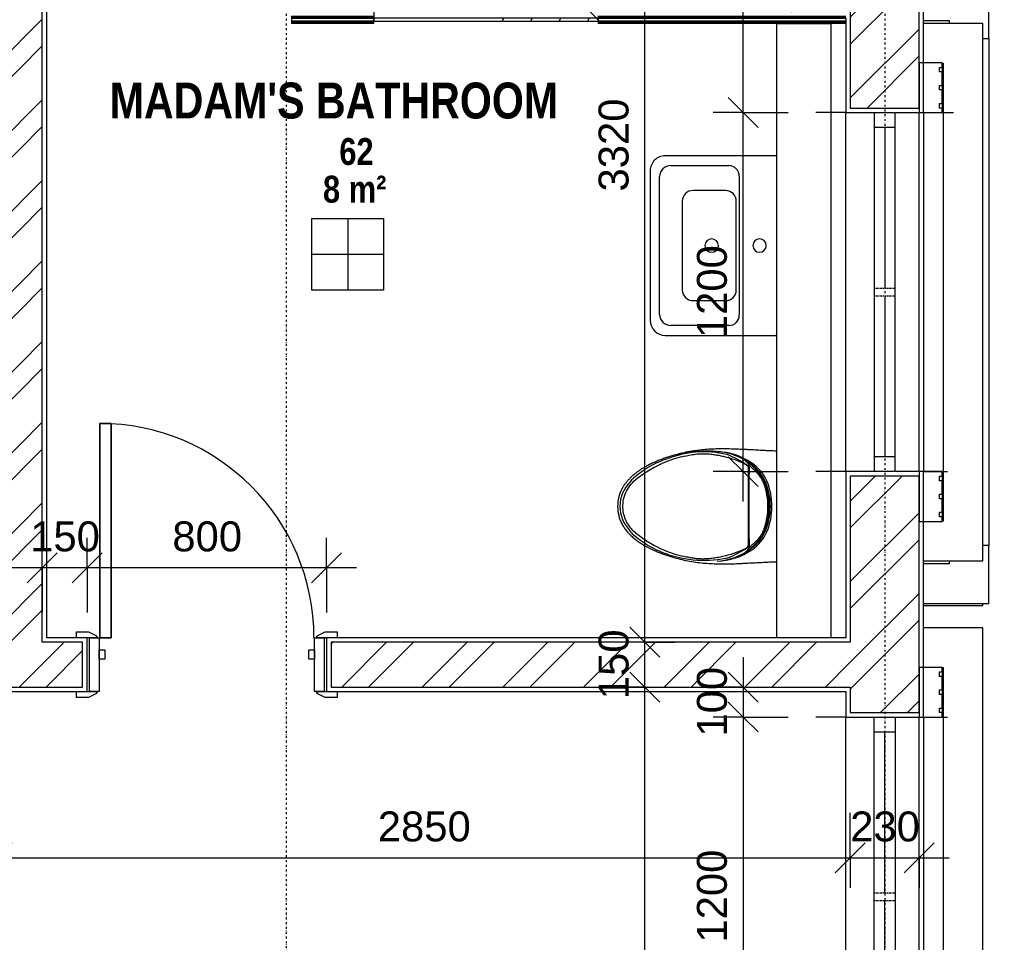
# Model space of a CAD drawing. Header units: millimetres. Extents: x -20313 to 13390, y -15775 to 12805.
# Drawn here: x 5739 to 9045, y 1771 to 4853 of the extents above; entities that cross this region are included whole.
import ezdxf

# ---------------------------------------------------------------- set-up
doc = ezdxf.new("R2010")
doc.units = ezdxf.units.MM
doc.linetypes.add('Centre', pattern=[14.4, 3, -2.2, 7, -2.2])
doc.linetypes.add('Dash dot', pattern=[15.875, 6.35, -4.7625, 0, -4.7625])
for name, color, linetype, lineweight in [('A-ANNO-DIMS', 211, 'Continuous', 9), ('A-ANNO-DIMS-100', 211, 'Continuous', 9), ('A-AREA-IDEN', 2, 'Continuous', 9), ('A-DETL-MBND', 5, 'Continuous', 5), ('A-DOOR', 31, 'Continuous', 5), ('A-DOOR-FRAM', 31, 'Continuous', 5), ('A-GENM', 13, 'Continuous', 5), ('A-GLAZ', 151, 'Continuous', 5), ('A-GLAZ-SILL', 1, 'Continuous', 5), ('A-WALL', 113, 'Continuous', 5), ('A-WALL-PATT', 111, 'Continuous', 18), ('I-WALL', 2, 'Continuous', 5), ('P-SANR-FIXT', 6, 'Continuous', 5), ('S-GRID', 1, 'Continuous', 9)]:
    doc.layers.add(name, color=color, linetype=linetype, lineweight=lineweight)
doc.styles.add('Arial Narrow_B', font='ARIALNB.TTF', dxfattribs={"height": 90})
doc.styles.add('Arial Narrow_B_1', font='ARIALNB.TTF', dxfattribs={"height": 120})
doc.styles.add('Arial_3', font='arial.ttf', dxfattribs={"height": 100})
doc.dimstyles.new('Arial_1_0', dxfattribs={"dimscale": 304.8, "dimtxt": 102.02594, "dimasz": 0.328084, "dimexe": 0.328084, "dimexo": 0.0625, "dimgap": 0.082021, "dimtad": 1, "dimdec": 0, "dimzin": 0, "dimdsep": 46, "dimtxsty": 'Arial_3', "dimblk1": 'OBLIQUE', "dimblk2": 'OBLIQUE', "dimsah": 1, "dimcen": 0.09, "dimdle": 0.328084, "dimazin": 0, "dimtfac": 1, "dimtdec": 4, "dimtix": 1, "dimtmove": 0, "dimatfit": 3, "dimfxl": 0.492126, "dimfxlon": 1, "dimtvp": 1, "dimtolj": 1, "dimtzin": 0, "dimarcsym": 2})
pattern_1 = [(45, (-8404.18, -5860.1), (-134.7038, 134.7038), []), (45, (-8314.37, -5860.1), (-134.7038, 134.7038), [])]

# ---------------------------------------------------------------- blocks, each defined once
blk = doc.blocks.new('Casement - 2L - 900 toilet-917322-01_First floor')
at = {"layer": 'A-GLAZ'}
for p, q in [((-273.8, 130), (-273.8, 210)), ((926.2, 130), (926.2, 230)), ((-273.8, 35), (-223.8, 35)), ((-223.8, 35), (876.2, 35)), ((-223.8, 35), (-223.8, -35)), ((876.2, 35), (876.2, -35)), ((876.2, 35), (926.2, 35)), ((313.2, 0), (-223.8, 0)), ((-223.8, 0), (-223.8, -15)), ((876.2, 0), (339.2, 0)), ((-223.8, -35), (-273.8, -35)), ((876.2, -35), (-223.8, -35)), ((926.2, -35), (876.2, -35)), ((-273.8, -130), (-273.8, -230)), ((926.2, -130), (926.2, -230))]:
    blk.add_line(p, q, dxfattribs=at)
at = {"layer": 'A-GLAZ', "linetype": 'Centre'}
for p, q in [((313.2, -35), (313.2, 35)), ((339.2, -35), (339.2, 35))]:
    blk.add_line(p, q, dxfattribs=at)
blk = doc.blocks.new('Doors_IntSgl - 800x2100mm-1060797-01_First floor')
at = {"layer": 'A-DOOR'}
for p, q in [((-435, 110), (-395, 110)), ((-435, 90), (-435, 110)), ((-395, 110), (-369, 96)), ((369, 96), (395, 110)), ((395, 110), (435, 110)), ((435, 110), (435, 90)), ((-365, 90), (-400, 90)), ((400, 90), (365, 90)), ((-435, -110), (-435, -90)), ((-400, -90), (-365, -90)), ((-369, -96), (-395, -110)), ((320, -90), (358, -90)), ((320, -806), (320, -90)), ((320, -90), (320, -806)), ((358, -90), (320, -90)), ((358, -90), (358, -806)), ((358, -806), (358, -90)), ((365, -90), (400, -90)), ((395, -110), (369, -96)), ((435, -90), (435, -110)), ((-395, -110), (-435, -110)), ((435, -110), (395, -110)), ((358, -806), (320, -806)), ((320, -806), (358, -806))]:
    blk.add_line(p, q, dxfattribs=at)
for centre, radius, start, end in [((-373, 89), 8.06, 7.125, 60.2551), ((373, 89), 8.06, 119.7449, 172.875), ((-373, -89), 8.06, 299.7449, 352.875), ((-373, -89), 8.06, 299.7449, 352.875), ((358, -90), 716, 180, 270), ((373, -89), 8.06, 187.125, 240.2551), ((373, -89), 8.06, 187.125, 240.2551)]:
    blk.add_arc(centre, radius, start, end, dxfattribs=at)
at = {"layer": 'A-DOOR-FRAM'}
for p, q in [((-392, 90), (-360, 90)), ((-392, -90), (-392, 90)), ((-360, 90), (-360, -90)), ((360, 90), (392, 90)), ((360, -90), (360, 90)), ((392, 90), (392, -90)), ((-360, -18), (-341, -18)), ((-360, -50), (-360, -18)), ((-341, -18), (-341, -50)), ((341, -18), (360, -18)), ((341, -50), (341, -18)), ((360, -18), (360, -50)), ((-341, -50), (-360, -50)), ((360, -50), (341, -50)), ((-360, -90), (-392, -90)), ((392, -90), (360, -90))]:
    blk.add_line(p, q, dxfattribs=at)
blk = doc.blocks.new('1_9 ShowerEnclosure - 3 Exposed frame-1171514-01_First floor')
at = {"layer": 'A-GLAZ-SILL'}
h = blk.add_hatch(dxfattribs=at)
h.set_pattern_fill('FP_13', color=256, style=0, pattern_type=2)
h.set_pattern_definition([(333.435, (-11211.6, 15729.2), (3067, 1022.33), [1270, -762, 1270, -762, -1615.61]), (333.435, (-11211.6, 15729.2), (3067, 1022.33), [-4064, 508, -1107.6]), (333.435, (-11148, 15792.7), (3067, 1022.33), [1016, -1270, 762, -762, -1869.61]), (333.435, (-11148, 15792.7), (3067, 1022.33), [-3810, 889, -980.6]), (333.435, (-10957.6, 15792.7), (3067, 1022.33), [762, -1524, 508, -762, -2123.61]), (333.435, (-10957.6, 15792.7), (3067, 1022.33), [-3556, 1143, -980.6]), (333.435, (-11148, 15602.2), (3067, 1022.33), [762, -1524, 635, -25618.6]), (333.435, (-10957.6, 15411.7), (3067, 1022.33), [381, -1905, 254, -25999.6]), (333.435, (-10640, 15729.2), (3067, 1022.33), [254, -1905, 254, -1016, -2250.61]), (333.435, (-10640, 15729.2), (3067, 1022.33), [-3429, 635, -1615.6]), (333.435, (-10830.6, 14586.2), (3067, 1022.33), [1270, -1905, 1524, -1006]), (333.435, (-11021, 14586.2), (3067, 1022.33), [1778, -1270, 1905, -752]), (333.435, (-10957.6, 14459.2), (3067, 1022.33), [2032, -1016, 1524, -1107.6]), (333.435, (-10767, 14268.7), (3067, 1022.33), [1270, -1778, 1016, -1615.6]), (333.435, (-10386, 14459.2), (3067, 1022.33), [635, -2540, 762, -1742.6]), (333.435, (-10576.6, 14078.2), (3067, 1022.33), [508, -2540, 508, -2123.6])])
h.paths.add_polyline_path([(-630, 657.5), (-630, -92.5), (-620, -92.5), (-620, 657.5)])
at = {"layer": 'A-GLAZ'}
for p, q in [((-632.5, 932.5), (-637.5, 932.5)), ((-637.5, 657.5), (-637.5, 932.5)), ((-632.5, 932.5), (-632.5, 657.5)), ((-630, 932.5), (-632.5, 932.5)), ((-630, 657.5), (-630, 932.5)), ((-620, 932.5), (-630, 932.5)), ((-617.5, 932.5), (-620, 932.5)), ((-620, 932.5), (-620, 657.5)), ((-612.5, 932.5), (-617.5, 932.5)), ((-617.5, 657.5), (-617.5, 932.5)), ((-612.5, 932.5), (-612.5, 657.5)), ((-100, -640), (-500, 820)), ((500, 820), (100, -640)), ((-637.5, 657.5), (-632.5, 657.5)), ((-632.5, 657.5), (-630, 657.5)), ((-620, 657.5), (-630, 657.5)), ((-630, 657.5), (-630, -92.5)), ((-630, 657.5), (-620, 657.5)), ((-620, 657.5), (-617.5, 657.5)), ((-620, -92.5), (-620, 657.5)), ((-617.5, 657.5), (-612.5, 657.5)), ((-625, -92.5), (-94.7, 437.8)), ((-632.5, -92.5), (-637.5, -92.5)), ((-637.5, -690), (-637.5, -92.5)), ((-632.5, -92.5), (-632.5, -920)), ((-630, -92.5), (-632.5, -92.5)), ((-630, -92.5), (-620, -92.5)), ((-630, -920), (-630, -92.5)), ((-620, -92.5), (-630, -92.5)), ((-617.5, -92.5), (-620, -92.5)), ((-620, -92.5), (-620, -920)), ((-612.5, -92.5), (-617.5, -92.5)), ((-617.5, -920), (-617.5, -92.5)), ((-612.5, -92.5), (-612.5, -920)), ((-637.5, -920), (-637.5, -870)), ((-620, -920), (-630, -920))]:
    blk.add_line(p, q, dxfattribs=at)
for centre, radius, start, end in [((-625, -92.5), 750, 45, 90), ((0, -830), 50, 90, 180), ((0, -830), 50, 0, 90), ((0, -830), 50, 180, 270), ((0, -830), 50, 270, 0)]:
    blk.add_arc(centre, radius, start, end, dxfattribs=at)
at = {"layer": 'A-GLAZ-SILL'}
for p, q in [((-600, -740), (600, -740)), ((0, -780), (0, -740)), ((0, -920), (0, -880))]:
    blk.add_line(p, q, dxfattribs=at)
blk = doc.blocks.new('hood 29 - hood 1-1199148-01_First floor')
at = {"layer": 'A-DETL-MBND'}
for p, q in [((-11409.6, -9138.9), (-11406.8, -9223.8)), ((-11270, -9351.9), (-11277.2, -9134.5)), ((-11263.4, -9331.7), (-11269.9, -9134.3)), ((-13364.1, -9203.1), (-13357.6, -9400.5)), ((-13356.7, -9202.9), (-13349.5, -9420.3)), ((-13221.4, -9283.5), (-13224.2, -9198.5)), ((-11406.8, -9223.8), (-11417, -9224.2)), ((-13211.4, -9283.1), (-13221.4, -9283.5)), ((-11463.6, -9338.2), (-11463, -9358.2)), ((-11463, -9358.2), (-11270, -9351.9)), ((-11270.7, -9331.9), (-11263.4, -9331.7)), ((-11463, -9358.2), (-13156.6, -9413.9)), ((-13357.6, -9400.5), (-13350.2, -9400.3)), ((-13349.5, -9420.3), (-13156.6, -9413.9)), ((-13156.6, -9413.9), (-13157.2, -9393.9))]:
    blk.add_line(p, q, dxfattribs=at)
blk = doc.blocks.new('Casement - 2L - 900 toilet-1044828-01_First floor')
at = {"layer": 'A-GLAZ'}
for p, q in [((-273.8, 130), (-273.8, 230)), ((926.2, 130), (926.2, 230)), ((-223.8, 35), (-273.8, 35)), ((876.2, 35), (-223.8, 35)), ((-223.8, -35), (-223.8, 35)), ((876.2, -35), (876.2, 35)), ((926.2, 35), (876.2, 35)), ((-223.8, 0), (-223.8, 15)), ((313.2, 0), (-223.8, 0)), ((876.2, 0), (339.2, 0)), ((-273.8, -35), (-223.8, -35)), ((-223.8, -35), (876.2, -35)), ((876.2, -35), (926.2, -35)), ((-273.8, -130), (-273.8, -210)), ((926.2, -130), (926.2, -230))]:
    blk.add_line(p, q, dxfattribs=at)
at = {"layer": 'A-GLAZ', "linetype": 'Centre'}
for p, q in [((313.2, 35), (313.2, -35)), ((339.2, 35), (339.2, -35))]:
    blk.add_line(p, q, dxfattribs=at)
blk = doc.blocks.new('hood 24 - hood 1-1203606-01_First floor')
at = {"layer": 'A-GENM'}
for p, q in [((-8149.7, -9016.7), (-6950.3, -8977.2)), ((-6645.9, -9179.9), (-6652.4, -8982.5)), ((-8446.7, -9041.5), (-8440.2, -9238.8)), ((-6782.7, -9051.8), (-8312.2, -9102.1)), ((-6782.7, -9051.8), (-8312.2, -9102.1)), ((-6917.6, -9053.2), (-6932.6, -9053.7)), ((-6857.3, -9051.2), (-6872.3, -9051.7)), ((-6797, -9049.2), (-6812, -9049.7)), ((-6782.8, -9048.8), (-6782.7, -9051.8)), ((-6782.8, -9048.8), (-6782.7, -9051.8)), ((-8312.2, -9102.1), (-8312.3, -9099)), ((-8312.2, -9102.1), (-8312.3, -9099)), ((-8282.9, -9098.1), (-8297.9, -9098.6)), ((-8222.6, -9096.1), (-8237.6, -9096.6)), ((-8162.3, -9094.1), (-8177.3, -9094.6)), ((-8440.2, -9238.8), (-6645.9, -9179.9))]:
    blk.add_line(p, q, dxfattribs=at)
at = {"layer": 'A-GENM', "lineweight": 9}
for p, q in [((-6784.4, -8971.8), (-6950.3, -8977.2)), ((-6950.3, -8977.2), (-6947.8, -9054.2)), ((-6781.8, -9048.7), (-6784.4, -8971.8)), ((-8149.7, -9016.7), (-8315.6, -9022.1)), ((-8315.6, -9022.1), (-8313.1, -9099.1)), ((-8147.1, -9093.6), (-8149.7, -9016.7)), ((-6947.8, -9054.2), (-6932.6, -9053.7)), ((-6932.9, -9044.9), (-6917.9, -9044.4)), ((-6932.6, -9053.7), (-6932.9, -9044.9)), ((-6917.9, -9044.4), (-6917.6, -9053.2)), ((-6917.6, -9053.2), (-6872.3, -9051.7)), ((-6872.6, -9042.9), (-6857.6, -9042.4)), ((-6872.3, -9051.7), (-6872.6, -9042.9)), ((-6857.6, -9042.4), (-6857.3, -9051.2)), ((-6857.3, -9051.2), (-6812, -9049.7)), ((-6812.3, -9040.9), (-6797.3, -9040.4)), ((-6812, -9049.7), (-6812.3, -9040.9)), ((-6797.3, -9040.4), (-6797, -9049.2)), ((-6797, -9049.2), (-6781.8, -9048.7)), ((-8298.2, -9089.8), (-8283.2, -9089.3)), ((-8297.9, -9098.6), (-8298.2, -9089.8)), ((-8283.2, -9089.3), (-8282.9, -9098.1)), ((-8237.9, -9087.8), (-8222.9, -9087.3)), ((-8237.6, -9096.6), (-8237.9, -9087.8)), ((-8222.9, -9087.3), (-8222.6, -9096.1)), ((-8177.6, -9085.8), (-8162.6, -9085.3)), ((-8177.3, -9094.6), (-8177.6, -9085.8)), ((-8162.6, -9085.3), (-8162.3, -9094.1)), ((-8313.1, -9099.1), (-8297.9, -9098.6)), ((-8282.9, -9098.1), (-8237.6, -9096.6)), ((-8222.6, -9096.1), (-8177.3, -9094.6)), ((-8162.3, -9094.1), (-8147.1, -9093.6))]:
    blk.add_line(p, q, dxfattribs=at)
blk = doc.blocks.new('Sanitary-Wall_Hung_Toilet-Tank_And_Carrier_System-Kohler-Veil-_K-6304_ - Vitreous_China-7-Black_Black-1186570-01_First floor')
at = {"layer": 'P-SANR-FIXT'}
for p, q in [((-1399.7, 5675.5), (-1661.8, 5675.5)), ((-1427.8, 5678.3), (-1633.5, 5678.3))]:
    blk.add_line(p, q, dxfattribs=at)
for centre, radius, start, end in [((-1530.7, 5531.7), 222.6, 67.452, 112.548), ((-1556.8, 5605.7), 144.2, 114.2295, 145.5496), ((-1504.5, 5605.7), 144.2, 34.4504, 65.7705), ((-1498, 5565.3), 215.5, 145.5496, 178.4361), ((-1563.3, 5565.3), 215.5, 1.5629, 34.4504), ((-1374.6, 5528), 338.3, 166.9894, 202.5977), ((-1284, 5536.1), 431.3, 174.1915, 198.1397)]:
    blk.add_arc(centre, radius, start, end, dxfattribs=at)
for centre, major_axis, ratio, start_param, end_param in [((-1530.7, 5543.8), (209.8, 0), 0.978148, 1.182172, 1.959425), ((-1552.8, 5604.2), (144.3, 0), 0.978148, 1.979996, 2.385196), ((-1550.8, 5599), (146.8, 0), 0.978148, 1.971225, 2.385108), ((-1530.7, 5536.7), (213.4, 0), 0.978148, 1.197987, 1.941751), ((-1530.3, 5555.4), (203.5, 0), 0.910765, 1.572505, 1.941997), ((-1531, 5553.9), (203.5, 1.6), 0.918137, 1.192155, 1.561867), ((-1506.4, 5604.8), (139.8, 0), 0.978148, 0.744708, 1.17809), ((-1508.6, 5604.2), (144.3, 0), 0.978148, 0.756391, 1.161602), ((-1493.6, 5559.5), (218.7, 0), 0.978148, 2.419119, 2.629236), ((-1505.2, 5553.6), (211.9, 0), 0.978148, 2.373373, 2.569388), ((-1594.6, 5619.5), (-28.9, 89.9), 0.975793, 0.452739, 0.589525), ((-1567.8, 5559.6), (218.7, 0), 0.978148, 0.512351, 0.722468), ((-1556.2, 5553.6), (211.9, 0), 0.978148, 0.57221, 0.767498), ((-1466.4, 5619.5), (24.3, 91.1), 0.974307, 5.644094, 5.780814), ((-1394.1, 5562.7), (319.6, 0), 0.759317, 2.709165, 3.106602), ((-1076.4, 5465.7), (655.8, 0), 0.731354, 2.700461, 2.848755), ((-1429.1, 5515.2), (-27.9, 302.3), 0.908033, 0.947116, 1.185611), ((-859.1, 5313), (996.8, 0), 0.62932, 2.528299, 2.544344), ((-1677.3, 5653.7), (14.1, 24.8), 0.351974, 0.375593, 0.83061), ((-1629.2, 5646.1), (52.2, 0), 0.731354, 2.297216, 2.449643), ((-1642.4, 5640.8), (-16.7, 36.4), 0.946321, 0.135423, 0.287399), ((-1604.8, 5469.9), (-270.4, 77.8), 0.71725, 5.020351, 5.144967), ((-1661.6, 5672.3), (-1.37, 2.87), 0.943618, 5.869433, 6.550601), ((-1444, 5434.2), (256.9, 115.6), 0.839384, 1.026586, 1.150641), ((-1399.9, 5673.5), (2.74, 0), 0.731354, 0.653379, 1.506319), ((-1432.4, 5646.1), (52.2, 0), 0.731354, 0.69209, 0.844695), ((-1381.8, 5655.2), (-16.2, 23.4), 0.295232, 5.423564, 5.879956), ((-1633.2, 5515.1), (30.5, 302.1), 0.909601, 5.082795, 5.346565), ((-1985.2, 5465.7), (655.8, 0), 0.731354, 0.292905, 0.441174), ((-2202.3, 5312.9), (996.9, 0), 0.62932, 0.597292, 0.613336), ((-1667.3, 5562.7), (319.6, 0), 0.759317, 0.034941, 0.432402), ((-1724.4, 5526), (373.5, 0), 0.99982, 5.930074, 6.518959), ((-1368.6, 5529.5), (61.1, 332.4), 0.994209, 1.948655, 2.142063), ((-1693.9, 5528.9), (-160.9, 296.8), 0.99741, 3.833939, 4.033936), ((-1370.1, 5513.7), (338.2, 0), 0.99982, 3.488685, 3.859476), ((-1315, 5554.4), (-39.9, 401.3), 0.978973, 1.864138, 2.161064), ((-1746, 5553.7), (36, 400.7), 0.979504, 4.11141, 4.415793), ((-1691.2, 5513.7), (338.2, 0), 0.99982, 5.563769, 5.930074), ((-1592.2, 5316), (41, 0), 0.99982, 3.787839, 4.195419), ((-1469.6, 5315.6), (41, 0), 0.99982, 5.221721, 5.636824), ((-1530.8, 5361.3), (115, 0), 0.99982, 3.922949, 5.495696)]:
    blk.add_ellipse(centre, major_axis=major_axis, ratio=ratio, start_param=start_param, end_param=end_param, dxfattribs=at)
for points, knots in [([(-1715.8, 5768.8), (-1715.8, 5765.7), (-1715.9, 5760), (-1716.3, 5750.3), (-1716.8, 5738.2), (-1717.7, 5721.1), (-1719, 5698), (-1720.1, 5677.5), (-1720.9, 5660.9), (-1721.6, 5644.2), (-1722.4, 5623.5), (-1722.9, 5598.9), (-1722.9, 5574.3), (-1721.7, 5541.4), (-1718.6, 5508), (-1713, 5473.6), (-1707.3, 5447.3), (-1701.1, 5424.6), (-1695.3, 5406), (-1690.5, 5392), (-1685.1, 5377.8), (-1679.2, 5363.7), (-1672.8, 5349.7), (-1666.5, 5337.2), (-1660.2, 5326.1), (-1654.3, 5316.4), (-1648, 5307.1), (-1641.3, 5298.1), (-1634.3, 5289.5), (-1626.9, 5281.5), (-1619.2, 5273.9), (-1611, 5267), (-1602.5, 5260.7), (-1595.1, 5256), (-1588.9, 5252.6), (-1582.6, 5249.5), (-1574.4, 5246.1), (-1564.2, 5242.7), (-1550, 5239.6), (-1538.6, 5238.6), (-1530.8, 5238.6)], [0.008157, 0.008157, 0.008157, 0.008157, 0.0416667, 0.0625, 0.0833333, 0.125, 0.1666667, 0.2083333, 0.2291667, 0.25, 0.2916667, 0.3333333, 0.375, 0.4166667, 0.5, 0.5416667, 0.5833333, 0.625, 0.6458333, 0.6666667, 0.6875, 0.7083333, 0.7291667, 0.75, 0.765625, 0.78125, 0.796875, 0.8125, 0.828125, 0.84375, 0.859375, 0.875, 0.890625, 0.90625, 0.9140625, 0.921875, 0.9375, 0.953125, 0.96875, 1, 1, 1, 1]), ([(-1530.8, 5238.6), (-1520.3, 5238.7), (-1505.4, 5240.4), (-1489.4, 5245.2), (-1480.6, 5248.8), (-1472.1, 5252.8), (-1461.9, 5258.6), (-1450.5, 5266.9), (-1439.7, 5276.3), (-1429.6, 5286.7), (-1420.2, 5298), (-1408.5, 5314.1), (-1395.4, 5335.8), (-1384.3, 5359), (-1376.4, 5377.8), (-1371.1, 5392), (-1366.3, 5406), (-1360.4, 5424.6), (-1354.3, 5447.3), (-1348.6, 5473.6), (-1342.9, 5508), (-1339.1, 5549.7), (-1338.4, 5590.7), (-1339.1, 5623.5), (-1339.9, 5644.2), (-1340.7, 5660.9), (-1341.5, 5677.5), (-1342.6, 5698), (-1343.8, 5721.1), (-1344.7, 5738.2), (-1345.3, 5750.3), (-1345.6, 5760), (-1345.8, 5765.7), (-1345.8, 5768.8)], [0, 0, 0, 0, 0.0416667, 0.0625, 0.0729167, 0.0833333, 0.1041667, 0.125, 0.1458333, 0.1666667, 0.1875, 0.2083333, 0.25, 0.2916667, 0.3125, 0.3333333, 0.3541667, 0.375, 0.4166667, 0.4583333, 0.5, 0.5833333, 0.6666667, 0.7083333, 0.75, 0.7708333, 0.7916667, 0.8333333, 0.875, 0.9166667, 0.9375, 0.9583333, 0.991843, 0.991843, 0.991843, 0.991843]), ([(-1698.3, 5463.4), (-1700.1, 5469.7), (-1702.5, 5479.5), (-1704.8, 5493.2), (-1706, 5503.7), (-1706.7, 5514.3), (-1706.9, 5524.9), (-1706.7, 5535.5), (-1706, 5545), (-1705.2, 5553.6), (-1704.2, 5561.3), (-1702.9, 5568.9), (-1701.5, 5576.4), (-1699.9, 5583.8), (-1697.5, 5593.5), (-1695.5, 5600.6), (-1694, 5605.3)], [0, 0, 0, 0, 0.142857, 0.214286, 0.285714, 0.357143, 0.428571, 0.5, 0.571429, 0.625, 0.678571, 0.732143, 0.785714, 0.839286, 0.892857, 1, 1, 1, 1]), ([(-1366, 5598.6), (-1364.3, 5592.9), (-1361.2, 5581.1), (-1357.7, 5562.8), (-1355.8, 5547), (-1355.1, 5534.1), (-1354.9, 5525.2), (-1355, 5517.1), (-1355.4, 5509.7), (-1356, 5502.5), (-1356.8, 5495.2), (-1357.9, 5488.1), (-1359.7, 5478.8), (-1361.3, 5472), (-1362.5, 5467.6)], [0, 0, 0, 0, 0.142857, 0.285714, 0.428571, 0.5, 0.571429, 0.625, 0.678571, 0.732143, 0.785714, 0.839286, 0.892857, 1, 1, 1, 1]), ([(-1442.6, 5298.1), (-1447.4, 5292.3), (-1458.1, 5281.8), (-1476.7, 5269.2), (-1497.5, 5260.4), (-1521.6, 5255.5), (-1548, 5256.2), (-1575.3, 5264.1), (-1599.7, 5278.4), (-1613.3, 5291.3), (-1619.2, 5298.5)], [0, 0, 0, 0, 0.111111, 0.222222, 0.333333, 0.444444, 0.583333, 0.722222, 0.861111, 1, 1, 1, 1])]:
    blk.add_open_spline(points, degree=3, knots=knots, dxfattribs=at)
for points in [[(-1659, 5688), (-1655.4, 5692.5), (-1647.7, 5700.9), (-1634.5, 5711.9), (-1620, 5721.2), (-1609.6, 5726), (-1604.2, 5728.1)], [(-1457.2, 5728.1), (-1451.7, 5726.2), (-1441.2, 5721.5), (-1426.6, 5712.3), (-1413.5, 5701.2), (-1405.9, 5692.6), (-1402.4, 5688)]]:
    blk.add_open_spline(points, degree=3, dxfattribs=at)
blk = doc.blocks.new('hood 25 - hood 1-1208113-01_First floor')
at = {"layer": 'A-GENM'}
for p, q in [((-8149.7, -9016.7), (-6950.3, -8977.2)), ((-6645.9, -9179.9), (-6652.4, -8982.5)), ((-8446.7, -9041.5), (-8440.2, -9238.8)), ((-6782.7, -9051.8), (-8312.2, -9102.1)), ((-6782.7, -9051.8), (-8312.2, -9102.1)), ((-6917.6, -9053.2), (-6932.6, -9053.7)), ((-6857.3, -9051.2), (-6872.3, -9051.7)), ((-6797, -9049.2), (-6812, -9049.7)), ((-6782.8, -9048.8), (-6782.7, -9051.8)), ((-6782.8, -9048.8), (-6782.7, -9051.8)), ((-8312.2, -9102.1), (-8312.3, -9099)), ((-8312.2, -9102.1), (-8312.3, -9099)), ((-8282.9, -9098.1), (-8297.9, -9098.6)), ((-8222.6, -9096.1), (-8237.6, -9096.6)), ((-8162.3, -9094.1), (-8177.3, -9094.6)), ((-8440.2, -9238.8), (-6645.9, -9179.9))]:
    blk.add_line(p, q, dxfattribs=at)
at = {"layer": 'A-GENM', "lineweight": 9}
for p, q in [((-6784.4, -8971.8), (-6950.3, -8977.2)), ((-6950.3, -8977.2), (-6947.8, -9054.2)), ((-6781.8, -9048.7), (-6784.4, -8971.8)), ((-8149.7, -9016.7), (-8315.6, -9022.1)), ((-8315.6, -9022.1), (-8313.1, -9099.1)), ((-8147.1, -9093.6), (-8149.7, -9016.7)), ((-6947.8, -9054.2), (-6932.6, -9053.7)), ((-6932.9, -9044.9), (-6917.9, -9044.4)), ((-6932.6, -9053.7), (-6932.9, -9044.9)), ((-6917.9, -9044.4), (-6917.6, -9053.2)), ((-6917.6, -9053.2), (-6872.3, -9051.7)), ((-6872.6, -9042.9), (-6857.6, -9042.4)), ((-6872.3, -9051.7), (-6872.6, -9042.9)), ((-6857.6, -9042.4), (-6857.3, -9051.2)), ((-6857.3, -9051.2), (-6812, -9049.7)), ((-6812.3, -9040.9), (-6797.3, -9040.4)), ((-6812, -9049.7), (-6812.3, -9040.9)), ((-6797.3, -9040.4), (-6797, -9049.2)), ((-6797, -9049.2), (-6781.8, -9048.7)), ((-8298.2, -9089.8), (-8283.2, -9089.3)), ((-8297.9, -9098.6), (-8298.2, -9089.8)), ((-8283.2, -9089.3), (-8282.9, -9098.1)), ((-8237.9, -9087.8), (-8222.9, -9087.3)), ((-8237.6, -9096.6), (-8237.9, -9087.8)), ((-8222.9, -9087.3), (-8222.6, -9096.1)), ((-8177.6, -9085.8), (-8162.6, -9085.3)), ((-8177.3, -9094.6), (-8177.6, -9085.8)), ((-8162.6, -9085.3), (-8162.3, -9094.1)), ((-8313.1, -9099.1), (-8297.9, -9098.6)), ((-8282.9, -9098.1), (-8237.6, -9096.6)), ((-8222.6, -9096.1), (-8177.3, -9094.6)), ((-8162.3, -9094.1), (-8147.1, -9093.6))]:
    blk.add_line(p, q, dxfattribs=at)
blk = doc.blocks.new('PLU_1_2_WHB_Proiezioni60PR - _-V15-01_First floor')
at = {"layer": 'P-SANR-FIXT'}
for p, q in [((248, 423.4), (-252, 423.4)), ((-302, 373.4), (-302, 5)), ((-232.4, 392), (228.4, 392)), ((298, 3), (298, 373.4)), ((-269.2, 160.9), (-269.2, 355.2)), ((265.2, 355.2), (265.2, 160.9)), ((146, 316.2), (-150, 316.2)), ((-186, 280.2), (-186, 171.8)), ((182, 171.8), (182, 280.2)), ((-150, 135.8), (146, 135.8)), ((230, 125.7), (-234, 125.7))]:
    blk.add_line(p, q, dxfattribs=at)
for centre, radius, start, end in [((-252, 373.4), 50, 90, 180), ((248, 373.4), 50, 360, 90), ((-232.4, 355.2), 36.8, 90, 180), ((228.4, 355.2), 36.8, 0, 90), ((-150, 280.2), 36, 90, 180), ((146, 280.2), 36, 360, 90), ((-2, 218.1), 22.5, 0, 180), ((-2, 218.1), 22.5, 180, 0), ((-150, 171.8), 36, 180, 270), ((146, 171.8), 36, 270, 360), ((-234, 160.9), 35.2, 180, 270), ((230, 160.9), 35.2, 270, 0), ((-2, 58.1), 22.5, 0, 180), ((-2, 58.1), 22.5, 180, 360), ((-297, 5), 5, 180, 270), ((-297, 5), 5, 180, 255), ((295, 3), 3, 270, 360), ((295, 3), 3, 285, 345)]:
    blk.add_arc(centre, radius, start, end, dxfattribs=at)
blk = doc.blocks.new('Room Tag B - Medium_rfaX - Name and Number-1261570-01_First floor')
at = {"layer": 'A-AREA-IDEN'}
for p, q in [((-2.752, -5.004), (-2.752, -2.604)), ((-2.752, -2.604), (-0.352, -2.604)), ((-1.552, -2.604), (-1.552, -5.004)), ((-0.352, -2.604), (-0.352, -5.004)), ((-2.752, -3.804), (-0.352, -3.804)), ((-0.352, -5.004), (-2.752, -5.004))]:
    blk.add_line(p, q, dxfattribs=at)
blk = doc.blocks.new('DIMBLOCK91-01_First floor')
at = {"layer": 'A-ANNO-DIMS-100', "transparency": 16777216}
for p, q in [((5664, 2053.1), (5664, 2203.1)), ((8514, 2053.1), (8514, 2203.1)), ((5664, 2053.1), (5714, 2103.1)), ((8514, 2053.1), (8564, 2103.1)), ((5664, 2053.1), (5614, 2003.1)), ((5664, 2053.1), (8514, 2053.1)), ((5664, 2053.1), (5664, 1953.1)), ((8514, 2053.1), (8464, 2003.1)), ((8514, 2053.1), (8514, 1953.1))]:
    blk.add_line(p, q, dxfattribs=at)
at = {"layer": 'A-ANNO-DIMS-100', "color": 0, "transparency": 16777216, "insert": (6935.2, 2207.9), "char_height": 100, "width": 369.177, "attachment_point": 1, "line_spacing_factor": 0.941778, "style": 'Arial_3'}
blk.add_mtext('2850', dxfattribs=at)
blk = doc.blocks.new('_Oblique')
at = {"color": 0, "linetype": 'ByBlock', "lineweight": -2}
blk.add_line((-0.5, -0.5), (0.5, 0.5), dxfattribs=at)
blk = doc.blocks.new('DIMBLOCK92-01_First floor')
at = {"layer": 'A-ANNO-DIMS-100', "transparency": 16777216}
for p, q in [((8514, 2053.1), (8514, 2203.1)), ((8744, 2053.1), (8744, 2203.1)), ((8514, 2053.1), (8564, 2103.1)), ((8744, 2053.1), (8794, 2103.1)), ((8514, 2053.1), (8464, 2003.1)), ((8514, 2053.1), (8844, 2053.1)), ((8514, 2053.1), (8514, 1953.1)), ((8744, 2053.1), (8694, 2003.1)), ((8744, 2053.1), (8744, 1953.1))]:
    blk.add_line(p, q, dxfattribs=at)
at = {"layer": 'A-ANNO-DIMS-100', "color": 0, "transparency": 16777216, "insert": (8513.7, 2207.9), "char_height": 100, "width": 276.883, "attachment_point": 1, "line_spacing_factor": 0.941778, "style": 'Arial_3'}
blk.add_mtext('230', dxfattribs=at)
blk = doc.blocks.new('DIMBLOCK99-01_First floor')
at = {"layer": 'A-ANNO-DIMS-100', "transparency": 16777216}
for p, q in [((5964, 3022.3), (5964, 3122.3)), ((6764, 3022.3), (6764, 3122.3)), ((5964, 3022.3), (6014, 3072.3)), ((6764, 3022.3), (6814, 3072.3)), ((5964, 3022.3), (5914, 2972.3)), ((6864, 3022.3), (5964, 3022.3)), ((5964, 3022.3), (5964, 2872.3)), ((6764, 3022.3), (6714, 2972.3)), ((6764, 3022.3), (6764, 2872.3))]:
    blk.add_line(p, q, dxfattribs=at)
at = {"layer": 'A-ANNO-DIMS-100', "color": 0, "transparency": 16777216, "insert": (6248.7, 3177.2), "char_height": 100, "width": 276.883, "attachment_point": 1, "line_spacing_factor": 0.941778, "style": 'Arial_3'}
blk.add_mtext('800', dxfattribs=at)
blk = doc.blocks.new('DIMBLOCK100-01_First floor')
at = {"layer": 'A-ANNO-DIMS-100', "transparency": 16777216}
for p, q in [((5814, 3022.3), (5814, 3122.3)), ((5964, 3022.3), (5964, 3122.3)), ((5814, 3022.3), (5864, 3072.3)), ((5964, 3022.3), (6014, 3072.3)), ((5964, 3022.3), (5714, 3022.3)), ((5814, 3022.3), (5764, 2972.3)), ((5814, 3022.3), (5814, 2872.3)), ((5964, 3022.3), (5914, 2972.3)), ((5964, 3022.3), (5964, 2872.3))]:
    blk.add_line(p, q, dxfattribs=at)
at = {"layer": 'A-ANNO-DIMS-100', "color": 0, "transparency": 16777216, "insert": (5773.7, 3177.2), "char_height": 100, "width": 276.883, "attachment_point": 1, "line_spacing_factor": 0.941778, "style": 'Arial_3'}
blk.add_mtext('150', dxfattribs=at)
blk = doc.blocks.new('DIMBLOCK176-01_First floor')
at = {"layer": 'A-ANNO-DIMS-100', "transparency": 16777216}
for p, q in [((8156.4, 4543.5), (8106.4, 4593.5)), ((8156.4, 4543.5), (8056.4, 4543.5)), ((8156.4, 3243.5), (8156.4, 4543.5)), ((8156.4, 4543.5), (8206.4, 4493.5)), ((8156.4, 4543.5), (8306.4, 4543.5)), ((8156.4, 3343.5), (8106.4, 3393.5)), ((8156.4, 3343.5), (8056.4, 3343.5)), ((8156.4, 3343.5), (8206.4, 3293.5)), ((8156.4, 3343.5), (8306.4, 3343.5))]:
    blk.add_line(p, q, dxfattribs=at)
at = {"layer": 'A-ANNO-DIMS-100', "color": 0, "transparency": 16777216, "insert": (8001.6, 3789.6), "char_height": 100, "width": 369.177, "attachment_point": 1, "rotation": 90, "line_spacing_factor": 0.941778, "style": 'Arial_3'}
blk.add_mtext('1200', dxfattribs=at)
blk = doc.blocks.new('DIMBLOCK177-01_First floor')
at = {"layer": 'A-ANNO-DIMS-100', "transparency": 16777216}
for p, q in [((8156.4, 4543.5), (8156.4, 6193.5)), ((8156.4, 6093.5), (8106.4, 6143.5)), ((8156.4, 6093.5), (8006.4, 6093.5)), ((8156.4, 6093.5), (8206.4, 6043.5)), ((8156.4, 6093.5), (8256.4, 6093.5)), ((8156.4, 4543.5), (8106.4, 4593.5)), ((8156.4, 4543.5), (8056.4, 4543.5)), ((8156.4, 4543.5), (8206.4, 4493.5)), ((8156.4, 4543.5), (8306.4, 4543.5))]:
    blk.add_line(p, q, dxfattribs=at)
at = {"layer": 'A-ANNO-DIMS-100', "color": 0, "transparency": 16777216, "insert": (8001.6, 5164.6), "char_height": 100, "width": 369.177, "attachment_point": 1, "rotation": 90, "line_spacing_factor": 0.941778, "style": 'Arial_3'}
blk.add_mtext('1550', dxfattribs=at)
blk = doc.blocks.new('DIMBLOCK178-01_First floor')
at = {"layer": 'A-ANNO-DIMS-100', "transparency": 16777216}
for p, q in [((8156.4, 2723.5), (8156.4, 2523.5)), ((8156.4, 2623.5), (8106.4, 2673.5)), ((8156.4, 2623.5), (8056.4, 2623.5)), ((8156.4, 2623.5), (8206.4, 2573.5)), ((8156.4, 2623.5), (8306.4, 2623.5)), ((8156.4, 2523.5), (8106.4, 2573.5)), ((8156.4, 2523.5), (8056.4, 2523.5)), ((8156.4, 2523.5), (8206.4, 2473.5)), ((8156.4, 2523.5), (8306.4, 2523.5))]:
    blk.add_line(p, q, dxfattribs=at)
at = {"layer": 'A-ANNO-DIMS-100', "color": 0, "transparency": 16777216, "insert": (8001.6, 2458.1), "char_height": 100, "width": 276.883, "attachment_point": 1, "rotation": 90, "line_spacing_factor": 0.941778, "style": 'Arial_3'}
blk.add_mtext('100', dxfattribs=at)
blk = doc.blocks.new('DIMBLOCK179-01_First floor')
at = {"layer": 'A-ANNO-DIMS-100', "transparency": 16777216}
for p, q in [((8156.4, 2523.5), (8106.4, 2573.5)), ((8156.4, 2523.5), (8056.4, 2523.5)), ((8156.4, 2523.5), (8156.4, 1223.5)), ((8156.4, 2523.5), (8206.4, 2473.5)), ((8156.4, 2523.5), (8306.4, 2523.5)), ((8156.4, 1323.5), (8106.4, 1373.5)), ((8156.4, 1323.5), (8056.4, 1323.5)), ((8156.4, 1323.5), (8206.4, 1273.5)), ((8156.4, 1323.5), (8306.4, 1323.5))]:
    blk.add_line(p, q, dxfattribs=at)
at = {"layer": 'A-ANNO-DIMS-100', "color": 0, "transparency": 16777216, "insert": (8001.6, 1769.6), "char_height": 100, "width": 369.177, "attachment_point": 1, "rotation": 90, "line_spacing_factor": 0.941778, "style": 'Arial_3'}
blk.add_mtext('1200', dxfattribs=at)
blk = doc.blocks.new('DIMBLOCK189-01_First floor')
at = {"layer": 'A-ANNO-DIMS-100', "transparency": 16777216}
for p, q in [((7827.9, 2623.5), (7777.9, 2673.5)), ((7827.9, 2623.5), (7677.9, 2623.5)), ((7827.9, -226.5), (7827.9, 2623.5)), ((7827.9, 2623.5), (7877.9, 2573.5)), ((7827.9, 2623.5), (7927.9, 2623.5)), ((7827.9, -226.5), (7777.9, -176.5)), ((7827.9, -226.5), (7677.9, -226.5)), ((7827.9, -226.5), (7877.9, -276.5)), ((7827.9, -226.5), (7927.9, -226.5))]:
    blk.add_line(p, q, dxfattribs=at)
at = {"layer": 'A-ANNO-DIMS-100', "color": 0, "transparency": 16777216, "insert": (7673, 1044.6), "char_height": 100, "width": 369.177, "attachment_point": 1, "rotation": 90, "line_spacing_factor": 0.941778, "style": 'Arial_3'}
blk.add_mtext('2850', dxfattribs=at)
blk = doc.blocks.new('DIMBLOCK190-01_First floor')
at = {"layer": 'A-ANNO-DIMS-100', "transparency": 16777216}
for p, q in [((7827.9, 2773.5), (7777.9, 2823.5)), ((7827.9, 2773.5), (7677.9, 2773.5)), ((7827.9, 2623.5), (7827.9, 2773.5)), ((7827.9, 2773.5), (7877.9, 2723.5)), ((7827.9, 2773.5), (7927.9, 2773.5)), ((7827.9, 2623.5), (7777.9, 2673.5)), ((7827.9, 2623.5), (7677.9, 2623.5)), ((7827.9, 2623.5), (7877.9, 2573.5)), ((7827.9, 2623.5), (7927.9, 2623.5))]:
    blk.add_line(p, q, dxfattribs=at)
at = {"layer": 'A-ANNO-DIMS-100', "color": 0, "transparency": 16777216, "insert": (7673, 2583.1), "char_height": 100, "width": 276.883, "attachment_point": 1, "rotation": 90, "line_spacing_factor": 0.941778, "style": 'Arial_3'}
blk.add_mtext('150', dxfattribs=at)
blk = doc.blocks.new('DIMBLOCK191-01_First floor')
at = {"layer": 'A-ANNO-DIMS-100', "transparency": 16777216}
for p, q in [((7827.9, 6093.5), (7777.9, 6143.5)), ((7827.9, 6093.5), (7677.9, 6093.5)), ((7827.9, 2773.5), (7827.9, 6093.5)), ((7827.9, 6093.5), (7877.9, 6043.5)), ((7827.9, 6093.5), (7927.9, 6093.5)), ((7827.9, 2773.5), (7777.9, 2823.5)), ((7827.9, 2773.5), (7677.9, 2773.5)), ((7827.9, 2773.5), (7877.9, 2723.5)), ((7827.9, 2773.5), (7927.9, 2773.5))]:
    blk.add_line(p, q, dxfattribs=at)
at = {"layer": 'A-ANNO-DIMS-100', "color": 0, "transparency": 16777216, "insert": (7673, 4279.6), "char_height": 100, "width": 369.177, "attachment_point": 1, "rotation": 90, "line_spacing_factor": 0.941778, "style": 'Arial_3'}
blk.add_mtext('3320', dxfattribs=at)

msp = doc.modelspace()

# ---------------------------------------------------------------- hatches: boundary and pattern name
at = {"layer": 'A-WALL-PATT', "lineweight": 5}
h = msp.add_hatch(dxfattribs=at)
h.set_pattern_fill('FP_1', color=256, style=0, pattern_type=2)
h.set_pattern_definition(pattern_1)
h.paths.add_polyline_path([(5814, 2773.5), (5814, 6093.5), (5664, 6093.5), (5664, 2773.5), (5739.3, 2773.5)])
h = msp.add_hatch(dxfattribs=at)
h.set_pattern_fill('FP_1', color=256, style=0, pattern_type=2)
h.set_pattern_definition(pattern_1)
h.paths.add_polyline_path([(8602.8, -8906.5), (8744, -8906.5), (8744, -6106.5), (8514, -6106.5), (8514, -8906.5)])
h.paths.add_polyline_path([(8744, -4576.5), (8744, -3396.5), (8514, -3396.5), (8514, -4576.5), (8708.9, -4576.5)])
h.paths.add_polyline_path([(8514, -1866.5), (8744, -1866.5), (8744, 1308.5), (8514, 1308.5), (8514, -1842.5)])
h.paths.add_polyline_path([(8514, 2538.5), (8744, 2538.5), (8744, 3328.5), (8514, 3328.5), (8514, 2623.5)])
h.paths.add_polyline_path([(8629, 4558.5), (8744, 4558.5), (8744, 6093.5), (8514, 6093.5), (8514, 4558.5)])
h = msp.add_hatch(dxfattribs=at)
h.set_pattern_fill('FP_1', color=256, style=0, pattern_type=2)
h.set_pattern_definition(pattern_1)
h.paths.add_polyline_path([(8499, 2623.5), (8514, 2623.5), (8514, 2773.5), (6779, 2773.5), (6779, 2623.5), (7860.4, 2623.5)])
h.paths.add_polyline_path([(5949, 2623.5), (5949, 2773.5), (5664, 2773.5), (5664, 2623.5)])

# ---------------------------------------------------------------- linework, layer by layer
at = {"layer": 'A-WALL', "lineweight": 18}
for p, q in [((5814, 2773.5), (5814, 6093.5)), ((8514, 6093.5), (8514, 4558.5)), ((5829, 2788.5), (5829, 6078.5)), ((8744, 4558.5), (8744, 5363.5)), ((8514, 4558.5), (8744, 4558.5)), ((8744, 3328.5), (8514, 3328.5)), ((8514, 3328.5), (8514, 2773.5)), ((8744, 2538.5), (8744, 3328.5)), ((5964, 2788.5), (5829, 2788.5)), ((5964, 2608.5), (5964, 2788.5)), ((8499, 2788.5), (6764, 2788.5)), ((6764, 2788.5), (6764, 2608.5)), ((5949, 2773.5), (5814, 2773.5)), ((5949, 2623.5), (5949, 2773.5)), ((6779, 2773.5), (6779, 2623.5)), ((8514, 2773.5), (6779, 2773.5)), ((5664, 2623.5), (5949, 2623.5)), ((6779, 2623.5), (8514, 2623.5)), ((8514, 2623.5), (8514, 2538.5)), ((5649, 2608.5), (5964, 2608.5)), ((6764, 2608.5), (8499, 2608.5)), ((8514, 2538.5), (8744, 2538.5))]:
    msp.add_line(p, q, dxfattribs=at)
at = {"layer": 'A-WALL'}
for p, q in [((8269, 2788.5), (8269, 4841)), ((8269, 4841), (8449, 4841)), ((8449, 4841), (8449, 2788.5))]:
    msp.add_line(p, q, dxfattribs=at)
at = {"layer": 'I-WALL', "lineweight": 18}
for p, q in [((8759, 4543.5), (8759, 5348.5)), ((8499, 4848.5), (8499, 4543.5)), ((8499, 4543.5), (8759, 4543.5)), ((8499, 3343.5), (8499, 2788.5)), ((8759, 3343.5), (8499, 3343.5)), ((8759, 2523.5), (8759, 3343.5)), ((8499, 2608.5), (8499, 2523.5)), ((8499, 2523.5), (8759, 2523.5))]:
    msp.add_line(p, q, dxfattribs=at)
at = {"layer": 'I-WALL'}
for p, q in [((8499, 3343.5), (8499, 4543.5)), ((8759, 4543.5), (8759, 3343.5)), ((8499, 1323.5), (8499, 2523.5)), ((8759, 2523.5), (8759, 1323.5))]:
    msp.add_line(p, q, dxfattribs=at)
at = {"layer": 'S-GRID', "linetype": 'Dash dot', "lineweight": 18}
for p, q in [((6629, 9010.6), (6629, -11991.6)), ((8629, 9010.6), (8629, -11991.6))]:
    msp.add_line(p, q, dxfattribs=at)

# ---------------------------------------------------------------- block references
at = {"layer": 'A-AREA-IDEN', "xscale": 99.99999999999994, "yscale": 99.99999999999994, "zscale": 99.99999999999994}
msp.add_blockref('Room Tag B - Medium_rfaX - Name and Number-1261570-01_First floor', (6989.9, 4450.1), dxfattribs=at)
at = {"layer": 'A-DETL-MBND', "rotation": 88.11700695989703}
msp.add_blockref('hood 29 - hood 1-1199148-01_First floor', (0, 16555), dxfattribs=at)
at = {"layer": 'A-DOOR', "rotation": 180}
msp.add_blockref('Doors_IntSgl - 800x2100mm-1060797-01_First floor', (6364, 2698.5), dxfattribs=at)
at = {"layer": 'A-GENM', "rotation": 88.11700695989703}
for name, p in [('hood 24 - hood 1-1203606-01_First floor', (0, 11785)), ('hood 25 - hood 1-1208113-01_First floor', (0, 9765))]:
    msp.add_blockref(name, p, dxfattribs=at)
at = {"layer": 'A-GLAZ'}
for name, p, rotation in [('1_9 ShowerEnclosure - 3 Exposed frame-1171514-01_First floor', (7579, 5478.5), 90.00000000000017), ('Casement - 2L - 900 toilet-1044828-01_First floor', (8629, 3617.3), 90.00000000000006), ('Casement - 2L - 900 toilet-917322-01_First floor', (8629, 2249.6), 270.0000000000001)]:
    msp.add_blockref(name, p, dxfattribs=dict(at, rotation=rotation))
at = {"layer": 'P-SANR-FIXT'}
for name, p, rotation in [('PLU_1_2_WHB_Proiezioni60PR - _-V15-01_First floor', (8269, 4101), 89.99999999999974), ('Sanitary-Wall_Hung_Toilet-Tank_And_Carrier_System-Kohler-Veil-_K-6304_ - Vitreous_China-7-Black_Black-1186570-01_First floor', (2498.1, 1696.6), 270.0000000000002)]:
    msp.add_blockref(name, p, dxfattribs=dict(at, rotation=rotation))

# ---------------------------------------------------------------- texts
at = {"layer": 'A-AREA-IDEN', "attachment_point": 1}
for s, insert, char_height, width, style in [("MADAM'S BATHROOM", (6039.5, 4643.6), 120, 1924.05, 'Arial Narrow_B_1'), ('62', (6806.6, 4458.3), 90, 144.304, 'Arial Narrow_B'), ('8 m²', (6752.1, 4332.4), 90, 256.54, 'Arial Narrow_B')]:
    msp.add_mtext(s, dxfattribs=dict(at, insert=insert, char_height=char_height, width=width, style=style))

# ---------------------------------------------------------------- dimensions: what is measured, and where the dimension line sits
at = {"layer": 'A-ANNO-DIMS'}
for base, p1, p2, override, picture, middle in [((8156.4, 6093.5), (8306.4, 4543.5), (8006.4, 6093.5), {"dimpost": '<>', "dimfxl": 1578.76534}, 'DIMBLOCK177-01_First floor', (8080.3, 5318.5)), ((7827.9, 6093.5), (7677.9, 2773.5), (7677.9, 6093.5), {"dimpost": '<>', "dimfxl": 3320}, 'DIMBLOCK191-01_First floor', (7751.8, 4433.5)), ((8156.4, 4543.5), (8306.4, 3343.5), (8306.4, 4543.5), {"dimpost": '<>', "dimfxl": 1200}, 'DIMBLOCK176-01_First floor', (8080.3, 3943.5)), ((7827.9, 2773.5), (7677.9, 2623.5), (7677.9, 2773.5), {"dimpost": '<>', "dimfxl": 150}, 'DIMBLOCK190-01_First floor', (7751.8, 2698.5)), ((8156.4, 2523.5), (8306.4, 2623.5), (8306.4, 2523.5), {"dimpost": '<>', "dimfxl": 100}, 'DIMBLOCK178-01_First floor', (8080.3, 2573.5)), ((7827.9, 2623.5), (7677.9, -226.5), (7677.9, 2623.5), {"dimpost": '<>', "dimfxl": 2850}, 'DIMBLOCK189-01_First floor', (7751.8, 1198.5)), ((8156.4, 1323.5), (8306.4, 2523.5), (8306.4, 1323.5), {"dimpost": '<>', "dimfxl": 1200}, 'DIMBLOCK179-01_First floor', (8080.3, 1923.5))]:
    dim = msp.add_linear_dim(base=base, p1=p1, p2=p2, angle=90, dimstyle='Arial_1_0', override=override, dxfattribs=at)
    dim.commit()
    dim.dimension.update_dxf_attribs({"geometry": picture, "text_midpoint": middle})
for base, p1, p2, override, picture, middle in [((5814, 3022.3), (5964, 2872.3), (5814, 2872.3), {"dimpost": '<>', "dimfxl": 150}, 'DIMBLOCK100-01_First floor', (5889, 3098.4)), ((5964, 3022.3), (6764, 2872.3), (5964, 2872.3), {"dimpost": '<>', "dimfxl": 800}, 'DIMBLOCK99-01_First floor', (6364, 3098.4)), ((8514, 2053.1), (5664, 2203.1), (8514, 2203.1), {"dimpost": '<>', "dimfxl": 2850}, 'DIMBLOCK91-01_First floor', (7089, 2129.1)), ((8744, 2053.1), (8514, 2203.1), (8744, 2203.1), {"dimpost": '<>', "dimfxl": 230}, 'DIMBLOCK92-01_First floor', (8629, 2129.2))]:
    dim = msp.add_linear_dim(base=base, p1=p1, p2=p2, dimstyle='Arial_1_0', override=override, dxfattribs=at)
    dim.commit()
    dim.dimension.update_dxf_attribs({"geometry": picture, "text_midpoint": middle})

doc.saveas('drawing.dxf')
